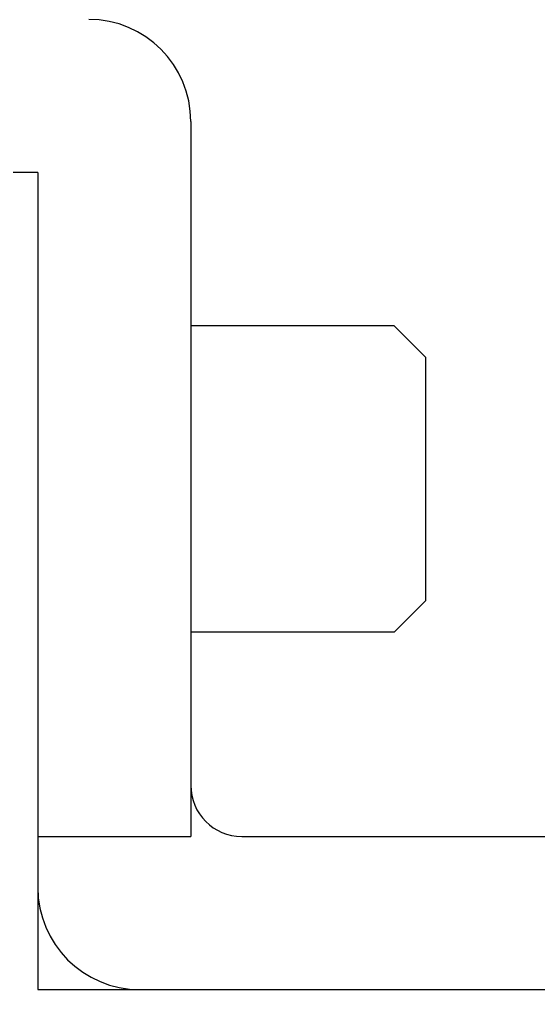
# Model space of a CAD drawing. Extents: x -37 to 246, y -173 to 93.
# Drawn here: x 33.6 to 38.69, y -53.1 to -43.6 of the extents above; entities that cross this region are included whole.
import ezdxf

# ---------------------------------------------------------------- set-up
doc = ezdxf.new("R2010")
doc.units = 0
doc.layers.get('0').update_dxf_attribs({"linetype": 'CONTINUOUS'})

msp = doc.modelspace()

# ---------------------------------------------------------------- linework, layer by layer
at = {"color": 7, "linetype": 'CONTINUOUS'}
for p, q in [((35.2833, -44.5954), (35.2833, -51.5954)), ((33.7833, -45.0954), (32.2833, -45.0954)), ((33.7833, -45.0954), (33.7833, -46.0954)), ((33.7833, -46.0954), (33.7833, -53.0954)), ((37.2766, -46.5954), (35.2833, -46.5954)), ((37.5833, -46.9022), (37.2766, -46.5954)), ((37.5833, -46.9022), (37.5833, -49.2887)), ((37.5833, -49.2887), (37.2766, -49.5954)), ((37.2766, -49.5954), (35.2833, -49.5954)), ((33.7833, -51.5954), (35.2833, -51.5954)), ((35.7833, -51.5954), (39.0533, -51.5954)), ((33.7833, -53.0954), (49.7833, -53.0954))]:
    msp.add_line(p, q, dxfattribs=at)
for centre, radius, start, end in [((34.2833, -44.5954), 1, 0, 90), ((35.7833, -51.0954), 0.5, 180, 270), ((34.7833, -52.0954), 1, 180, 270)]:
    msp.add_arc(centre, radius, start, end, dxfattribs=at)

doc.saveas('drawing.dxf')
